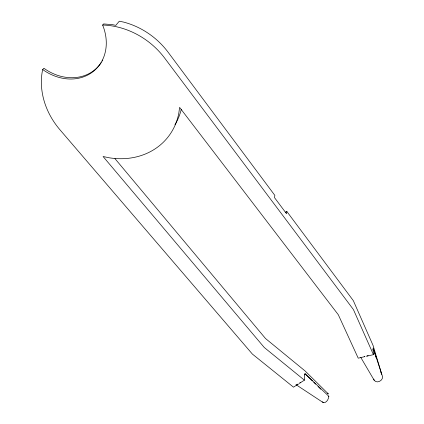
<?xml version="1.0" encoding="UTF-8"?>
<svg xmlns="http://www.w3.org/2000/svg" width="424" height="424" viewBox="0 0 424 424"><rect width="100%" height="100%" fill="white"/><g stroke="black" fill="none" stroke-linecap="round" stroke-linejoin="round"><path stroke-width="0.64" d="M300.643 382.278L299.503 383.285L304.411 380.169L304.792 374.233L304.655 374.975M312.366 380.916L304.872 373.528L328.839 396.281C328.616 399.058 326.533 403.219 323.268 402.63L295.984 384.663M285.273 212.302L286.841 211.475L286.539 213.728L274.503 197.616L274.863 195.416L168.148 52.285A71.72 61.957 38.9 0 0 123.665 22.106L119.298 21.2L115.794 25.361L112.62 24.698L103.642 23.924L102.619 25.074L102.778 25.419A46.852 39.352 47 0 1 92.384 72.149A46.852 39.352 47 0 1 43.004 69.769L42.707 69.541L43.926 68.269L44.218 68.497A46.661 39.236 47.2 0 0 101.262 62.577M372.871 350.139L373.147 348.714L373.438 354.655L366.601 356.208L368.149 355.551M42.707 69.541L42.416 70.728A73.034 62.747 38.2 0 0 59.975 129.802L252.397 354.088L293.503 387.176L298.364 384.017L296.763 384.531M328.293 396.62L328.839 396.281M364.221 356.648L365.011 356.573L358.227 358.185L338.304 314.746L179.601 107.383L178.811 113.229A73.034 62.747 38.2 0 1 109.01 157.76L103.069 156.504L264.247 347.468L304.411 380.169M102.619 25.074L103.986 25.069A73.034 62.747 38.2 0 1 164.676 58.115L353.409 309.552L373.438 354.655M323.268 402.63L322.526 401.761M327.349 393.133L328.372 393.97L305.052 370.926L265.504 338.5L114.931 158.603M313.771 382.3L315.647 384.149M317.984 386.46L320.798 389.227M286.841 211.475L353.325 300.648L373.051 345.396L381.711 374.238L380.9 372.426M360.819 357.49L374.185 380.259C376.687 383.911 382.888 380.805 382.596 376.745L373.157 348.014L375.993 357.437M374.185 380.259L373.777 379.12M181.318 109.222A71.72 61.957 38.9 0 1 174.948 124.757M102.772 60.075A46.661 39.236 47.2 0 1 102.195 61.093"/></g></svg>
